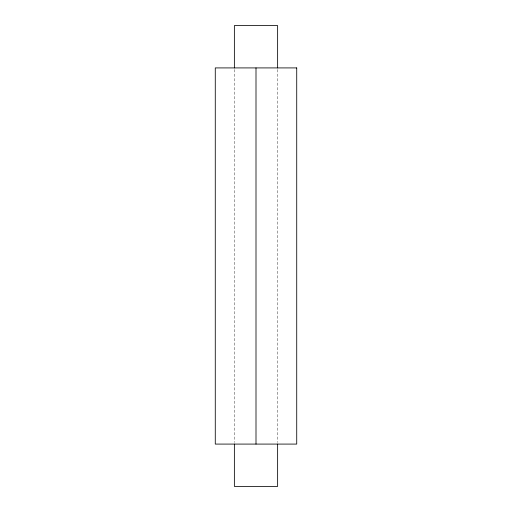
<?xml version="1.0" encoding="UTF-8"?>
<svg xmlns="http://www.w3.org/2000/svg" width="512" height="512" viewBox="0 0 512 512"><rect width="100%" height="100%" fill="white"/><g stroke="black" fill="none" stroke-linecap="round" stroke-linejoin="round"><path stroke-width="0.38" stroke-dasharray="2.56 1.92" d="M277.632 69.517L277.632 442.483M234.368 69.517L234.368 442.483"/><path stroke-width="0.77" d="M277.632 67.917L277.632 25.6L234.368 25.6L234.368 67.917M277.632 444.083L277.632 486.4L234.368 486.4L234.368 444.083M256 67.917L256 444.083M296.723 67.917L215.277 67.917L215.277 444.083L296.723 444.083L296.723 67.917"/></g></svg>
